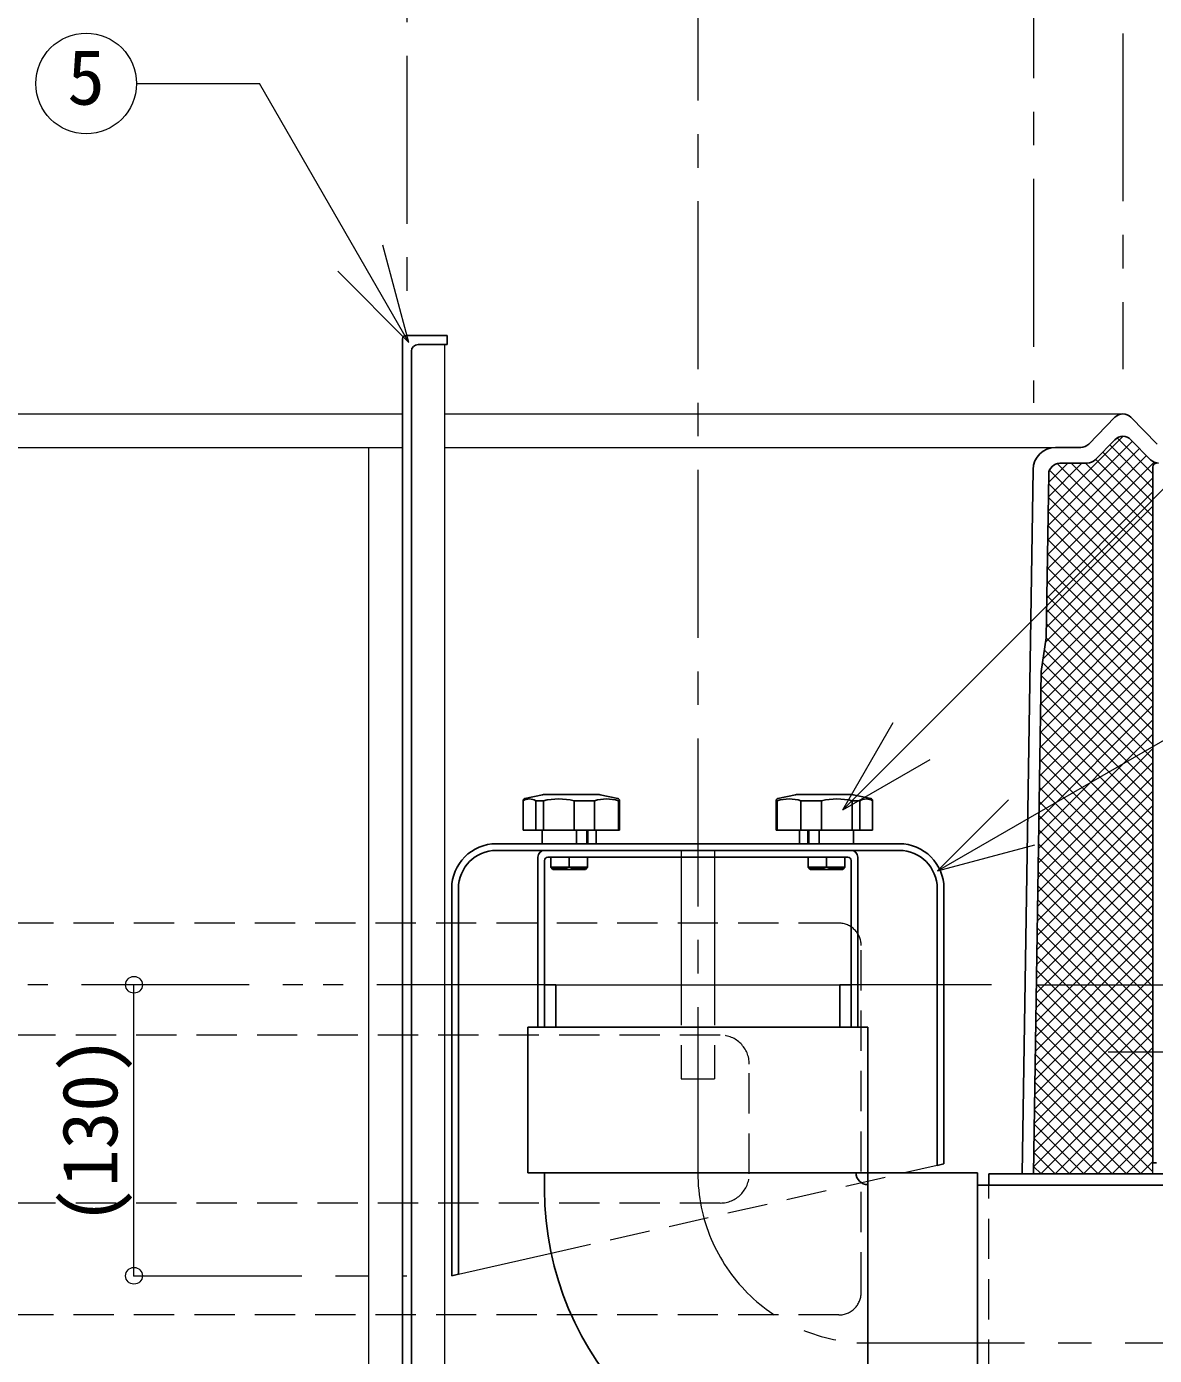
# Model space of a CAD drawing. Units: millimetres at full size, sheet at 1:15; details may follow other scales. Extents: x -3151 to 2924, y -2106 to 2109.
# Drawn here: x -1433 to -929, y -1004 to -410 of the extents above; entities that cross this region are included whole.
import ezdxf
from ezdxf.enums import TextEntityAlignment as Align

# ---------------------------------------------------------------- set-up
doc = ezdxf.new("R2010")
doc.units = ezdxf.units.MM
doc.header["$LTSCALE"] = 15
doc.header["$PDMODE"] = 32
doc.header["$PDSIZE"] = 7.5
for name, pattern in [('CHAIN1', [8, 5, -1, 1, -1]), ('DASHED1', [1.8, 1.2, -0.6]), ('DOUBLE_CHAIN1', [8.8, 5, -1, 0.6, -0.6, 0.6, -1])]:
    doc.linetypes.add(name, pattern=pattern)
doc.layers.add('0-0____1', color=7, linetype='Continuous', lineweight=9)
doc.layers.add('0-E_寸法', color=4, linetype='Continuous', lineweight=9)
doc.styles.add('ＭＳ ゴシック', font='')
doc.styles.get('ＭＳ ゴシック').set_extended_font_data('MS Gothic')

msp = doc.modelspace()

# ---------------------------------------------------------------- linework, layer by layer
at = {"layer": '0-0____1', "color": 4, "linetype": 'CHAIN1'}
for p, q in [((-943.4, -53.33), (-943.4, -563.33)), ((-983.4, -118.33), (-983.4, -578.33)), ((-1263.4, -183.33), (-1263.4, -528.33)), ((-1133.4, -248.33), (-1133.4, -922.33)), ((-982.1, -838.33), (106.6, -838.33)), ((-950, -868.33), (-906.8, -868.33)), ((-1385.4, -968.33), (-1263.4, -968.33)), ((-1062.4, -998.33), (41.6, -998.33))]:
    msp.add_line(p, q, dxfattribs=at)
at = {"layer": '0-0____1', "lineweight": 18}
for p, q in [((-1384.27, -435.72), (-1329.29, -435.72)), ((-1262.52, -551.37), (-1329.29, -435.72)), ((-1262.52, -551.37), (-1274.16, -507.91)), ((-1262.52, -551.37), (-1294.34, -519.55)), ((-1246.4, -1018.33), (-1246.4, -552.33)), ((-1068.6, -760.2), (-1046.1, -721.23)), ((-1068.6, -760.2), (-1029.63, -737.7)), ((-1026.32, -787.47), (-994.5, -755.65)), ((-1026.32, -787.47), (-982.86, -775.83)), ((-1140.9, -781.33), (-1140.9, -838.33)), ((-1125.9, -781.33), (-1125.9, -838.33)), ((-1196.9, -838.33), (-1069.9, -838.33)), ((-930, -922.83), (-930, -917.83))]:
    msp.add_line(p, q, dxfattribs=at)
at = {"layer": '0-0____1', "color": 5, "lineweight": 25}
for p, q in [((-1265.4, -549.83), (-1265.4, -1168.33)), ((-1263.9, -548.33), (-1245.4, -548.33)), ((-1245.4, -548.33), (-1245.4, -552.33)), ((-1261.4, -555.33), (-1261.4, -1168.33)), ((-1258.4, -552.33), (-1245.4, -552.33)), ((-958.72, -596.82), (-946.98, -584.83)), ((-928.09, -596.82), (-939.83, -584.83)), ((-973.56, -598.33), (-962.29, -598.33)), ((-955.78, -603.82), (-946.98, -594.83)), ((-931.03, -603.82), (-939.83, -594.83)), ((-971.59, -605.33), (-959.35, -605.33)), ((-988.4, -922.83), (-983.55, -608.17)), ((-930, -606.93), (-930, -917.83)), ((-983.4, -922.83), (-979.94, -698.33)), ((-1202.83, -753.42), (-1210.74, -755.15)), ((-1201.97, -753.33), (-1177.96, -753.33)), ((-1177.1, -753.42), (-1169.19, -755.15)), ((-1089.71, -753.42), (-1097.62, -755.15)), ((-1064.84, -753.33), (-1088.85, -753.33)), ((-1063.98, -753.42), (-1056.07, -755.15)), ((-1211.53, -756.13), (-1211.53, -769.33)), ((-1205.84, -756.13), (-1205.84, -769.33)), ((-1188.72, -756.13), (-1188.72, -769.33)), ((-1168.93, -756.13), (-1168.93, -769.33)), ((-1097.88, -756.13), (-1097.88, -769.33)), ((-1078.09, -756.13), (-1078.09, -769.33)), ((-1060.97, -756.13), (-1060.97, -769.33)), ((-1055.28, -756.13), (-1055.28, -769.33)), ((-1168.4, -769.33), (-1211.53, -769.33)), ((-1202.9, -769.33), (-1202.9, -775.33)), ((-1187.69, -769.33), (-1187.69, -775.33)), ((-1183.01, -769.33), (-1183.01, -775.33)), ((-1182.5, -769.33), (-1182.5, -775.33)), ((-1178.9, -769.33), (-1178.9, -775.33)), ((-1098.4, -769.33), (-1055.28, -769.33)), ((-1087.9, -769.33), (-1087.9, -775.33)), ((-1084.31, -769.33), (-1084.31, -775.33)), ((-1083.79, -769.33), (-1083.79, -775.33)), ((-1079.11, -769.33), (-1079.11, -775.33)), ((-1063.9, -769.33), (-1063.9, -775.33)), ((-1223.4, -775.33), (-1043.4, -775.33)), ((-1043.4, -778.33), (-1223.4, -778.33)), ((-1204.9, -781.33), (-1204.9, -857.33)), ((-1201.9, -782.83), (-1201.9, -857.33)), ((-1066.4, -781.33), (-1200.4, -781.33)), ((-1199.15, -781.34), (-1199.15, -785.83)), ((-1190.9, -785.83), (-1190.9, -781.33)), ((-1075.9, -785.83), (-1075.9, -781.33)), ((-1067.65, -781.34), (-1067.65, -785.83)), ((-1064.9, -782.83), (-1064.9, -857.33)), ((-1061.9, -781.33), (-1061.9, -857.33)), ((-1199.15, -785.83), (-1182.65, -785.83)), ((-1067.65, -785.83), (-1084.15, -785.83)), ((-1243.4, -795.33), (-1243.4, -968.33)), ((-1240.4, -795.33), (-1240.4, -967.64)), ((-1026.4, -795.33), (-1026.4, -919.01)), ((-1023.4, -795.33), (-1023.4, -918.33)), ((-1196.9, -838.33), (-1201.9, -838.33)), ((-1196.9, -857.33), (-1196.9, -838.33)), ((-1069.9, -838.33), (-1064.9, -838.33)), ((-1069.9, -838.33), (-1069.9, -857.33)), ((-1209.4, -857.33), (-1209.4, -922.33)), ((-1209.4, -857.33), (-1057.4, -857.33)), ((-1057.4, -857.33), (-1057.4, -922.33)), ((-1023.4, -918.33), (-1026.4, -919.01)), ((-928.4, -917.83), (-930, -917.83)), ((-1209.4, -922.33), (-1057.4, -922.33)), ((-1201.9, -922.33), (-1201.9, -929.83)), ((-1057.4, -922.33), (-1057.4, -1074.33)), ((-1057.4, -922.33), (-1008.4, -922.33)), ((-1008.4, -922.33), (-1008.4, -1074.33)), ((-869.4, -922.83), (-1003.4, -922.83)), ((-1003.4, -927.83), (-1003.4, -922.83)), ((-869.4, -927.83), (-1008.4, -927.83)), ((-1240.4, -967.64), (-1243.4, -968.33))]:
    msp.add_line(p, q, dxfattribs=at)
at = {"layer": '0-0____1', "color": 4}
for p, q in [((-1526.4, -583.33), (-1265.4, -583.33)), ((-1246.4, -583.33), (-943.4, -583.33)), ((-1526.4, -598.33), (-1265.4, -598.33)), ((-1280.4, -1063.33), (-1280.4, -598.33)), ((-1246.4, -598.33), (-973.56, -598.33)), ((-1385.4, -968.33), (-1385.4, -838.33)), ((-1026.4, -919.01), (-1041, -922.33)), ((-1240.4, -967.64), (-1198.93, -958.22))]:
    msp.add_line(p, q, dxfattribs=at)
at = {"layer": '0-0____1', "color": 4, "linetype": 'DASHED1'}
for p, q in [((-1140.9, -778.33), (-1140.9, -781.33)), ((-1125.9, -778.33), (-1125.9, -781.33)), ((-1070.4, -810.83), (-2296.4, -810.83)), ((-1060.4, -975.83), (-1060.4, -820.83)), ((-1125.9, -838.33), (-1125.9, -880.33)), ((-1123.4, -860.83), (-2243.4, -860.83)), ((-1110.4, -922.83), (-1110.4, -873.83)), ((-1198.93, -958.22), (-1041, -922.33)), ((-1003.4, -1068.83), (-1003.4, -927.83)), ((-1123.4, -935.83), (-2243.4, -935.83)), ((-1070.4, -985.83), (-2296.4, -985.83))]:
    msp.add_line(p, q, dxfattribs=at)
at = {"layer": '0-0____1', "color": 4, "linetype": 'DOUBLE_CHAIN1'}
for p, q in [((-1201.9, -838.33), (-2375.4, -838.33)), ((-1002.1, -838.33), (-1064.9, -838.33))]:
    msp.add_line(p, q, dxfattribs=at)
at = {"layer": '0-0____1', "lineweight": 18}
for points in [[(-1068.6, -760.2), (-793.28, -484.88), (-724.36, -484.88)], [(-1026.32, -787.47), (-873.47, -699.23), (-798.54, -699.23)]]:
    msp.add_lwpolyline(points, dxfattribs=at)
at = {"layer": '0-0____1', "color": 5, "lineweight": 25}
for points in [[(-976.59, -610.25), (-977.71, -683.33), (-979.94, -698.33)], [(-1205.84, -756.13), (-1202.4, -756.13), (-1202.4, -769.33)], [(-1188.72, -756.13), (-1179.51, -756.13), (-1179.51, -769.33)], [(-1168.93, -756.13), (-1168.4, -756.13), (-1168.4, -769.33)], [(-1097.88, -756.13), (-1098.4, -756.13), (-1098.4, -769.33)], [(-1078.09, -756.13), (-1087.3, -756.13), (-1087.3, -769.33)], [(-1060.97, -756.13), (-1064.4, -756.13), (-1064.4, -769.33)], [(-1182.65, -781.33), (-1182.65, -785.83), (-1183.65, -786.83)], [(-1084.15, -781.33), (-1084.15, -785.83), (-1083.15, -786.83)], [(-1199.15, -785.83), (-1198.15, -786.83), (-1183.65, -786.83)], [(-1067.65, -785.83), (-1068.65, -786.83), (-1083.15, -786.83)]]:
    msp.add_lwpolyline(points, dxfattribs=at)
at = {"layer": '0-0____1', "color": 4, "linetype": 'DASHED1'}
msp.add_lwpolyline([(-1140.9, -838.33), (-1140.9, -880.33), (-1125.9, -880.33)], dxfattribs=at)
at = {"layer": '0-0____1', "lineweight": 18}
msp.add_circle((-1406.77, -435.72), 22.5, dxfattribs=at)
at = {"layer": '0-0____1', "color": 5, "lineweight": 25}
for centre, radius, start, end in [((-1263.9, -549.83), 1.5, 90, 180), ((-1258.4, -555.33), 3, 90, 180), ((-943.4, -588.33), 5, 44.3947, 135.6053), ((-943.4, -598.33), 5, 44.3947, 135.6053), ((-973.56, -608.33), 10, 90, 179.1186), ((-962.29, -593.33), 5, 270, 315.6053), ((-971.59, -610.33), 5, 90, 179.1186), ((-959.35, -600.33), 5, 270, 315.6053), ((-927.46, -600.33), 5, 224.3947, 270), ((-928.4, -606.93), 1.6, 90, 180), ((-1201.97, -757.33), 4, 90, 102.36697), ((-1177.96, -757.33), 4, 77.63303, 90), ((-1088.85, -757.33), 4, 90, 102.36697), ((-1064.84, -757.33), 4, 77.63303, 90), ((-1210.53, -756.13), 1, 102.36697, 180), ((-1208.68, -760.76), 5.43, 58.41904, 121.58096), ((-1195.56, -784.84), 29.51, 76.59069, 103.40931), ((-1174.22, -773.12), 17.8, 72.70582, 107.29418), ((-1169.4, -756.13), 1, 0, 77.63303), ((-1097.4, -756.13), 1, 102.36697, 180), ((-1092.59, -773.12), 17.8, 72.70582, 107.29418), ((-1071.25, -784.84), 29.51, 76.59069, 103.40931), ((-1058.13, -760.76), 5.43, 58.41904, 121.58096), ((-1056.28, -756.13), 1, 0, 77.63303), ((-1223.4, -795.33), 20, 90, 180), ((-1043.4, -795.33), 20, 0, 90), ((-1223.4, -795.33), 17, 90, 180), ((-1201.9, -781.33), 3, 90, 180), ((-1200.4, -782.83), 1.5, 90, 180), ((-1066.4, -782.83), 1.5, 0, 90), ((-1064.9, -781.33), 3, 0, 90), ((-1043.4, -795.33), 17, 0, 90), ((-1195.03, -774.86), 11.72, 249.39031, 290.60969), ((-1186.78, -774.86), 11.72, 249.39031, 290.60969), ((-1080.03, -774.86), 11.72, 249.39031, 290.60969), ((-1071.78, -774.86), 11.72, 249.39031, 290.60969), ((-1057.4, -922.33), 5.3, 180, 270), ((-1064.9, -929.83), 137, 180, 270)]:
    msp.add_arc(centre, radius, start, end, dxfattribs=at)
at = {"layer": '0-0____1', "color": 4, "linetype": 'DASHED1'}
for centre, radius, start, end in [((-1070.4, -820.83), 10, 0, 90), ((-1123.4, -873.83), 13, 0, 90), ((-1123.4, -922.83), 13, 270, 0), ((-1070.4, -975.83), 10, 270, 0)]:
    msp.add_arc(centre, radius, start, end, dxfattribs=at)
at = {"layer": '0-0____1', "color": 4, "linetype": 'CHAIN1'}
msp.add_arc((-1057.4, -922.33), 76, 180, 270, dxfattribs=at)
at = {"layer": '0-0____1', "color": 1}
for p in [(-1385.4, -838.33), (-1385.4, -968.33)]:
    msp.add_point(p, dxfattribs=at)
at = {"layer": '0-E_寸法'}
for p, q in [((-976.84, -626.82), (-943.35, -593.33)), ((-977.04, -639.75), (-936.02, -598.73)), ((-976.94, -633.29), (-939.17, -595.51)), ((-949.27, -597.17), (-930, -616.44)), ((-946.01, -594.07), (-930, -610.08)), ((-977.24, -652.68), (-929.47, -604.9)), ((-977.14, -646.21), (-932.87, -601.94)), ((-976.74, -620.36), (-961.71, -605.33)), ((-976.64, -613.9), (-968.07, -605.33)), ((-972.79, -605.47), (-930, -648.26)), ((-966.57, -605.33), (-930, -641.89)), ((-960.21, -605.33), (-930, -635.53)), ((-955.56, -603.61), (-930, -629.17)), ((-952.42, -600.39), (-930, -622.8)), ((-976.21, -608.42), (-930, -654.62)), ((-977.34, -659.14), (-930, -611.81)), ((-976.65, -614.34), (-930, -660.99)), ((-977.44, -665.6), (-930, -618.17)), ((-976.75, -620.61), (-930, -667.35)), ((-977.54, -672.07), (-930, -624.53)), ((-976.84, -626.88), (-930, -673.71)), ((-977.64, -678.53), (-930, -630.9)), ((-976.94, -633.14), (-930, -680.08)), ((-978, -685.26), (-930, -637.26)), ((-977.03, -639.41), (-930, -686.44)), ((-979.11, -692.73), (-930, -643.63)), ((-977.13, -645.68), (-930, -692.81)), ((-979.97, -699.95), (-930, -649.99)), ((-977.23, -651.95), (-930, -699.17)), ((-980.07, -706.42), (-930, -656.35)), ((-977.32, -658.21), (-930, -705.53)), ((-980.17, -712.88), (-930, -662.72)), ((-977.42, -664.48), (-930, -711.9)), ((-980.26, -719.34), (-930, -669.08)), ((-977.52, -670.75), (-930, -718.26)), ((-980.36, -725.81), (-930, -675.44)), ((-980.46, -732.27), (-930, -681.81)), ((-977.61, -677.02), (-930, -724.63)), ((-980.56, -738.73), (-930, -688.17)), ((-977.71, -683.28), (-930, -730.99)), ((-980.66, -745.2), (-930, -694.54)), ((-979.35, -694.37), (-930, -743.72)), ((-978.53, -688.83), (-930, -737.35)), ((-979.97, -700.12), (-930, -750.08)), ((-980.76, -751.66), (-930, -700.9)), ((-980.07, -706.38), (-930, -756.45)), ((-980.86, -758.12), (-930, -707.26)), ((-980.96, -764.59), (-930, -713.63)), ((-980.16, -712.65), (-930, -762.81)), ((-981.06, -771.05), (-930, -719.99)), ((-980.26, -718.92), (-930, -769.17)), ((-981.16, -777.51), (-930, -726.36)), ((-980.35, -725.19), (-930, -775.54)), ((-981.26, -783.98), (-930, -732.72)), ((-980.45, -731.45), (-930, -781.9)), ((-981.36, -790.44), (-930, -739.08)), ((-980.55, -737.72), (-930, -788.27)), ((-981.46, -796.9), (-930, -745.45)), ((-980.64, -743.99), (-930, -794.63)), ((-981.56, -803.37), (-930, -751.81)), ((-980.74, -750.26), (-930, -800.99)), ((-981.66, -809.83), (-930, -758.18)), ((-980.84, -756.52), (-930, -807.36)), ((-981.76, -816.29), (-930, -764.54)), ((-980.93, -762.79), (-930, -813.72)), ((-981.86, -822.76), (-930, -770.9)), ((-981.03, -769.06), (-930, -820.09)), ((-981.96, -829.22), (-930, -777.27)), ((-981.13, -775.33), (-930, -826.45)), ((-981.22, -781.59), (-930, -832.81)), ((-982.05, -835.68), (-930, -783.63)), ((-981.32, -787.86), (-930, -839.18)), ((-982.15, -842.15), (-930, -790)), ((-981.42, -794.13), (-930, -845.54)), ((-982.25, -848.61), (-930, -796.36)), ((-981.51, -800.4), (-930, -851.91)), ((-982.35, -855.07), (-930, -802.72)), ((-981.61, -806.66), (-930, -858.27)), ((-982.45, -861.54), (-930, -809.09)), ((-981.7, -812.93), (-930, -864.63)), ((-982.55, -868), (-930, -815.45)), ((-981.8, -819.2), (-930, -871)), ((-982.65, -874.46), (-930, -821.82)), ((-982.75, -880.93), (-930, -828.18)), ((-981.9, -825.47), (-930, -877.36)), ((-982.85, -887.39), (-930, -834.54)), ((-981.99, -831.74), (-930, -883.73)), ((-982.95, -893.85), (-930, -840.91)), ((-982.09, -838), (-930, -890.09)), ((-983.05, -900.32), (-930, -847.27)), ((-982.19, -844.27), (-930, -896.45)), ((-983.15, -906.78), (-930, -853.64)), ((-982.28, -850.54), (-930, -902.82)), ((-983.25, -913.24), (-930, -860)), ((-982.38, -856.81), (-930, -909.18)), ((-983.35, -919.71), (-930, -866.36)), ((-982.48, -863.07), (-930, -915.55)), ((-982.57, -869.34), (-930, -921.91)), ((-982.67, -875.61), (-935.45, -922.83)), ((-980.1, -922.83), (-930, -872.73)), ((-982.77, -881.88), (-941.82, -922.83)), ((-973.74, -922.83), (-930, -879.09)), ((-982.86, -888.14), (-948.18, -922.83)), ((-967.37, -922.83), (-930, -885.46)), ((-982.96, -894.41), (-954.54, -922.83)), ((-961.01, -922.83), (-930, -891.82)), ((-983.05, -900.68), (-960.91, -922.83)), ((-954.65, -922.83), (-930, -898.18)), ((-983.15, -906.95), (-967.27, -922.83)), ((-948.28, -922.83), (-930, -904.55)), ((-983.25, -913.21), (-973.63, -922.83)), ((-941.92, -922.83), (-930, -910.91)), ((-983.34, -919.48), (-980, -922.83)), ((-935.55, -922.83), (-930, -917.28))]:
    msp.add_line(p, q, dxfattribs=at)

# ---------------------------------------------------------------- texts
at = {"layer": '0-0____1', "style": 'ＭＳ ゴシック'}
msp.add_text('5', height=24.74, dxfattribs=at).set_placement((-1415.21, -452.6), align=Align.BOTTOM_LEFT)
msp.add_text('(130)', height=24.74, rotation=90, dxfattribs=at).set_placement((-1385.4, -945.51), align=Align.BOTTOM_LEFT)

doc.saveas('drawing.dxf')
